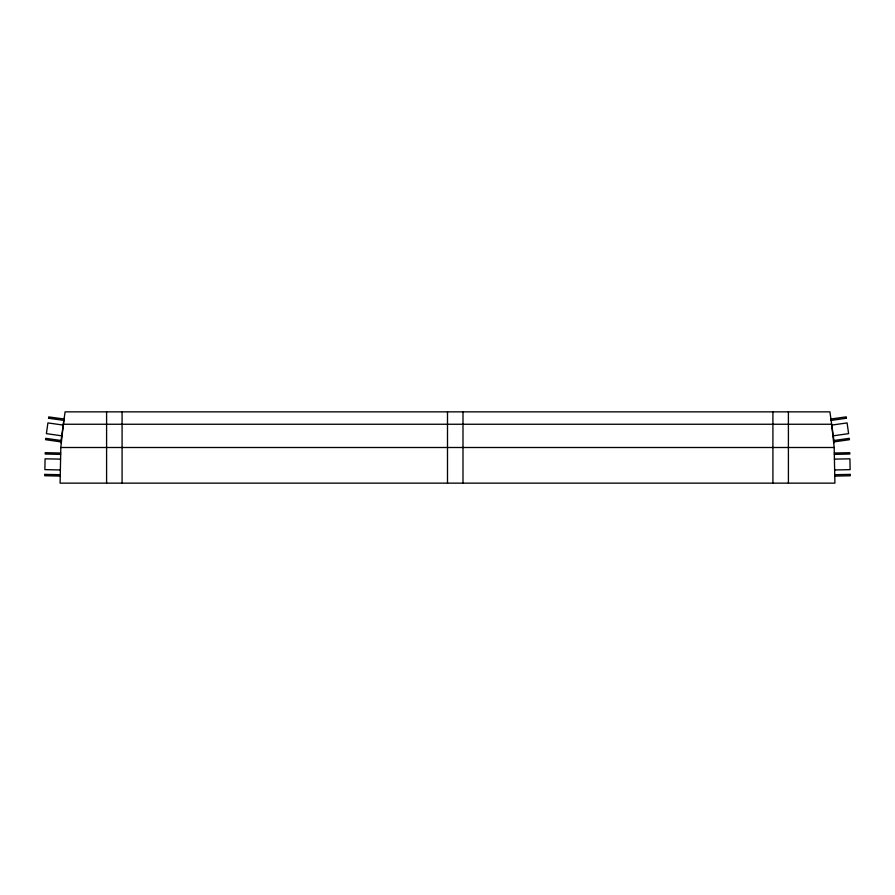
<?xml version="1.0" encoding="UTF-8"?>
<svg xmlns="http://www.w3.org/2000/svg" width="895" height="895" viewBox="0 0 895 895"><rect width="100%" height="100%" fill="white"/><g stroke="black" fill="none" stroke-linecap="round" stroke-linejoin="round"><path stroke-width="1.34" d="M44.772 474.428L44.75 475.726L60.245 476.084M60.815 447.5L60.099 483.143L834.901 483.143L834.185 447.5L831.645 424.252L63.355 424.252L60.815 447.5L834.185 447.5M63.355 424.252L65.089 411.857L829.911 411.857L834.241 442.734M48.565 418.189L48.744 416.913L64.104 419.028M60.759 442.734L64.216 418.178M830.896 419.028L846.245 416.857L846.435 418.189M831.097 420.404L846.435 418.245M831.757 425.08L847.095 422.921L848.605 433.639L833.267 435.82M833.927 440.508L849.277 438.337L849.456 439.68L834.118 441.884M834.297 453.004L849.791 452.691L849.814 454.033L834.319 454.403M834.42 459.124L849.914 458.811L850.127 469.64L834.632 469.964M834.733 474.697L850.228 474.384M834.755 476.084L850.25 475.782L850.228 474.428M60.703 453.004L45.209 452.691L45.186 454.033L60.681 454.403M60.58 459.124L45.086 458.811L44.873 469.64L60.368 469.964M44.772 474.384L60.267 474.697M48.565 418.245L63.903 420.404M63.243 425.08L47.905 422.921L46.395 433.639L61.733 435.82M61.073 440.508L45.723 438.337L45.544 439.68L60.882 441.884M788.405 411.857L788.405 483.143M772.911 411.857L772.911 483.143M462.995 411.857L462.995 483.143M447.5 411.857L447.5 483.143M122.089 411.857L122.089 483.143M106.594 411.857L106.594 483.143"/></g></svg>
